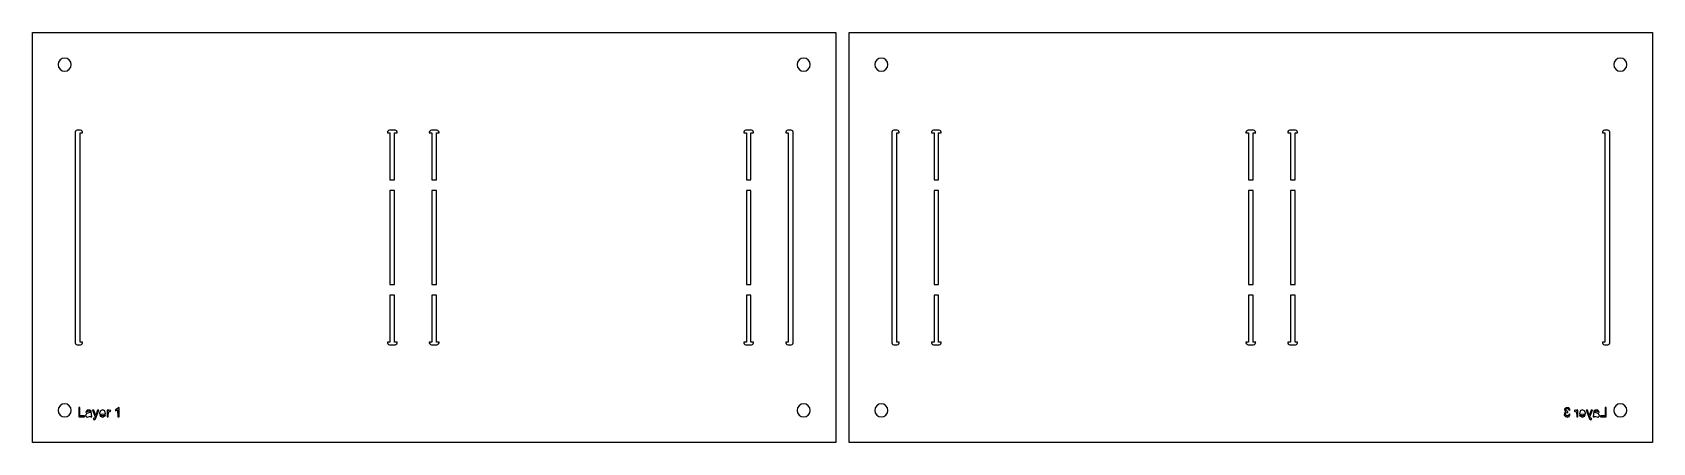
# Model space of a CAD drawing. Header units: metres. Extents: x -77 to 541, y -78 to 78.
import ezdxf

# ---------------------------------------------------------------- set-up
doc = ezdxf.new("R2010")
doc.units = ezdxf.units.M

msp = doc.modelspace()

# ---------------------------------------------------------------- linework, layer by layer
for points in [[(229.31, 78.31), (229.31, -78.31), (-77.31, -78.31), (-77.31, 78.31), (229.31, 78.31)], [(234.31, 78.31), (540.92, 78.31), (540.92, -78.31), (234.31, -78.31), (234.31, 78.31)], [(-66.77, 67.77), (-67.31, 66.96), (-67.5, 66), (-67.31, 65.04), (-66.77, 64.23), (-65.96, 63.69), (-65, 63.5), (-64.04, 63.69), (-63.23, 64.23), (-62.69, 65.04), (-62.5, 66), (-62.69, 66.96), (-63.23, 67.77), (-64.04, 68.31), (-65, 68.5), (-65.96, 68.31), (-66.77, 67.77)], [(215.23, 67.77), (214.69, 66.96), (214.5, 66), (214.69, 65.04), (215.23, 64.23), (216.04, 63.69), (217, 63.5), (217.96, 63.69), (218.77, 64.23), (219.31, 65.04), (219.5, 66), (219.31, 66.96), (218.77, 67.77), (217.96, 68.31), (217, 68.5), (216.04, 68.31), (215.23, 67.77)], [(244.85, 67.77), (244.31, 66.96), (244.12, 66), (244.31, 65.04), (244.85, 64.23), (245.66, 63.69), (246.62, 63.5), (247.57, 63.69), (248.38, 64.23), (248.93, 65.04), (249.12, 66), (248.93, 66.96), (248.38, 67.77), (247.57, 68.31), (246.62, 68.5), (245.66, 68.31), (244.85, 67.77)], [(526.85, 67.77), (526.31, 66.96), (526.12, 66), (526.31, 65.04), (526.85, 64.23), (527.66, 63.69), (528.62, 63.5), (529.57, 63.69), (530.38, 64.23), (530.93, 65.04), (531.12, 66), (530.93, 66.96), (530.38, 67.77), (529.57, 68.31), (528.62, 68.5), (527.66, 68.31), (526.85, 67.77)], [(-58.15, 40.19), (-58.15, 40.19), (-58.3, 40.55), (-58.3, 40.55), (-58.58, 40.83), (-58.58, 40.83), (-58.94, 40.98), (-58.94, 40.98), (-59.14, 41), (-60, 41), (-60.19, 40.98), (-60.19, 40.98), (-60.55, 40.83), (-60.55, 40.83), (-60.83, 40.55), (-60.83, 40.55), (-60.98, 40.19), (-60.98, 40.19), (-61, 40), (-61, -40), (-60.98, -40.19), (-60.98, -40.19), (-60.83, -40.55), (-60.83, -40.55), (-60.55, -40.83), (-60.55, -40.83), (-60.19, -40.98), (-60.19, -40.98), (-60, -41), (-59.14, -41), (-58.94, -40.98), (-58.94, -40.98), (-58.58, -40.83), (-58.58, -40.83), (-58.3, -40.55), (-58.3, -40.55), (-58.15, -40.19), (-58.15, -40.19), (-58.14, -40), (-59.13, -40), (-59.13, 40), (-58.14, 40), (-58.15, 40.19)], [(60.87, 40), (61.86, 40), (61.85, 40.19), (61.85, 40.19), (61.7, 40.55), (61.7, 40.55), (61.42, 40.83), (61.42, 40.83), (61.06, 40.98), (61.06, 40.98), (60.86, 41), (59.14, 41), (58.94, 40.98), (58.94, 40.98), (58.58, 40.83), (58.58, 40.83), (58.3, 40.55), (58.3, 40.55), (58.15, 40.19), (58.15, 40.19), (58.14, 40), (59.13, 40), (59.13, 22), (60.87, 22), (60.87, 40)], [(76.87, 40), (77.86, 40), (77.85, 40.19), (77.85, 40.19), (77.7, 40.55), (77.7, 40.55), (77.42, 40.83), (77.42, 40.83), (77.06, 40.98), (77.06, 40.98), (76.86, 41), (75.14, 41), (74.94, 40.98), (74.94, 40.98), (74.58, 40.83), (74.58, 40.83), (74.3, 40.55), (74.3, 40.55), (74.15, 40.19), (74.15, 40.19), (74.14, 40), (75.13, 40), (75.13, 22), (76.87, 22), (76.87, 40)], [(196.87, 40), (197.86, 40), (197.85, 40.19), (197.85, 40.19), (197.7, 40.55), (197.7, 40.55), (197.42, 40.83), (197.42, 40.83), (197.06, 40.98), (197.06, 40.98), (196.86, 41), (195.14, 41), (194.94, 40.98), (194.94, 40.98), (194.58, 40.83), (194.58, 40.83), (194.3, 40.55), (194.3, 40.55), (194.15, 40.19), (194.15, 40.19), (194.14, 40), (195.13, 40), (195.13, 22), (196.87, 22), (196.87, 40)], [(210.15, -40.19), (210.15, -40.19), (210.3, -40.55), (210.3, -40.55), (210.58, -40.83), (210.58, -40.83), (210.94, -40.98), (210.94, -40.98), (211.14, -41), (212, -41), (212.19, -40.98), (212.19, -40.98), (212.55, -40.83), (212.55, -40.83), (212.83, -40.55), (212.83, -40.55), (212.98, -40.19), (212.98, -40.19), (213, -40), (213, 40), (212.98, 40.19), (212.98, 40.19), (212.83, 40.55), (212.83, 40.55), (212.55, 40.83), (212.55, 40.83), (212.19, 40.98), (212.19, 40.98), (212, 41), (211.14, 41), (210.94, 40.98), (210.94, 40.98), (210.58, 40.83), (210.58, 40.83), (210.3, 40.55), (210.3, 40.55), (210.15, 40.19), (210.15, 40.19), (210.14, 40), (211.13, 40), (211.13, -40), (210.14, -40), (210.15, -40.19)], [(253.48, 40), (253.46, 40.19), (253.46, 40.19), (253.31, 40.55), (253.31, 40.55), (253.04, 40.83), (253.04, 40.83), (252.68, 40.98), (252.68, 40.98), (252.48, 41), (251.62, 41), (251.42, 40.98), (251.42, 40.98), (251.06, 40.83), (251.06, 40.83), (250.79, 40.55), (250.79, 40.55), (250.64, 40.19), (250.64, 40.19), (250.62, 40), (250.62, -40), (250.64, -40.19), (250.64, -40.19), (250.79, -40.55), (250.79, -40.55), (251.06, -40.83), (251.06, -40.83), (251.42, -40.98), (251.42, -40.98), (251.62, -41), (252.48, -41), (252.68, -40.98), (252.68, -40.98), (253.04, -40.83), (253.04, -40.83), (253.31, -40.55), (253.31, -40.55), (253.46, -40.19), (253.46, -40.19), (253.48, -40), (252.48, -40), (252.48, 40), (253.48, 40)], [(269.48, 40), (269.46, 40.19), (269.46, 40.19), (269.31, 40.55), (269.31, 40.55), (269.04, 40.83), (269.04, 40.83), (268.68, 40.98), (268.68, 40.98), (268.48, 41), (266.75, 41), (266.56, 40.98), (266.56, 40.98), (266.2, 40.83), (266.2, 40.83), (265.92, 40.55), (265.92, 40.55), (265.77, 40.19), (265.77, 40.19), (265.75, 40), (266.75, 40), (266.75, 22), (268.48, 22), (268.48, 40), (269.48, 40)], [(389.48, 40), (389.46, 40.19), (389.46, 40.19), (389.31, 40.55), (389.31, 40.55), (389.04, 40.83), (389.04, 40.83), (388.68, 40.98), (388.68, 40.98), (388.48, 41), (386.75, 41), (386.56, 40.98), (386.56, 40.98), (386.2, 40.83), (386.2, 40.83), (385.92, 40.55), (385.92, 40.55), (385.77, 40.19), (385.77, 40.19), (385.75, 40), (386.75, 40), (386.75, 22), (388.48, 22), (388.48, 40), (389.48, 40)], [(405.48, 40), (405.46, 40.19), (405.46, 40.19), (405.31, 40.55), (405.31, 40.55), (405.04, 40.83), (405.04, 40.83), (404.68, 40.98), (404.68, 40.98), (404.48, 41), (402.75, 41), (402.56, 40.98), (402.56, 40.98), (402.2, 40.83), (402.2, 40.83), (401.92, 40.55), (401.92, 40.55), (401.77, 40.19), (401.77, 40.19), (401.75, 40), (402.75, 40), (402.75, 22), (404.48, 22), (404.48, 40), (405.48, 40)], [(521.75, -40), (521.77, -40.19), (521.77, -40.19), (521.92, -40.55), (521.92, -40.55), (522.2, -40.83), (522.2, -40.83), (522.56, -40.98), (522.56, -40.98), (522.75, -41), (523.61, -41), (523.81, -40.98), (523.81, -40.98), (524.17, -40.83), (524.17, -40.83), (524.45, -40.55), (524.45, -40.55), (524.6, -40.19), (524.6, -40.19), (524.61, -40), (524.61, 40), (524.6, 40.19), (524.6, 40.19), (524.45, 40.55), (524.45, 40.55), (524.17, 40.83), (524.17, 40.83), (523.81, 40.98), (523.81, 40.98), (523.61, 41), (522.75, 41), (522.56, 40.98), (522.56, 40.98), (522.2, 40.83), (522.2, 40.83), (521.92, 40.55), (521.92, 40.55), (521.77, 40.19), (521.77, 40.19), (521.75, 40), (522.75, 40), (522.75, -40), (521.75, -40)], [(60.87, 18), (59.13, 18), (59.13, -18), (60.87, -18), (60.87, 18)], [(75.13, -18), (76.87, -18), (76.87, 18), (75.13, 18), (75.13, -18)], [(196.87, 18), (195.13, 18), (195.13, -18), (196.87, -18), (196.87, 18)], [(266.75, 18), (266.75, -18), (268.48, -18), (268.48, 18), (266.75, 18)], [(388.48, -18), (388.48, 18), (386.75, 18), (386.75, -18), (388.48, -18)], [(402.75, 18), (402.75, -18), (404.48, -18), (404.48, 18), (402.75, 18)], [(58.15, -40.19), (58.15, -40.19), (58.3, -40.55), (58.3, -40.55), (58.58, -40.83), (58.58, -40.83), (58.94, -40.98), (58.94, -40.98), (59.14, -41), (60.86, -41), (61.06, -40.98), (61.06, -40.98), (61.42, -40.83), (61.42, -40.83), (61.7, -40.55), (61.7, -40.55), (61.85, -40.19), (61.85, -40.19), (61.86, -40), (60.87, -40), (60.87, -22), (59.13, -22), (59.13, -40), (58.14, -40), (58.15, -40.19)], [(74.15, -40.19), (74.3, -40.55), (74.3, -40.55), (74.58, -40.83), (74.58, -40.83), (74.94, -40.98), (74.94, -40.98), (75.14, -41), (76.86, -41), (77.06, -40.98), (77.06, -40.98), (77.42, -40.83), (77.42, -40.83), (77.7, -40.55), (77.7, -40.55), (77.85, -40.19), (77.85, -40.19), (77.86, -40), (76.87, -40), (76.87, -22), (75.13, -22), (75.13, -40), (74.14, -40), (74.15, -40.19), (74.15, -40.19)], [(194.15, -40.19), (194.15, -40.19), (194.3, -40.55), (194.3, -40.55), (194.58, -40.83), (194.58, -40.83), (194.94, -40.98), (194.94, -40.98), (195.14, -41), (196.86, -41), (197.06, -40.98), (197.06, -40.98), (197.42, -40.83), (197.42, -40.83), (197.7, -40.55), (197.7, -40.55), (197.85, -40.19), (197.85, -40.19), (197.86, -40), (196.87, -40), (196.87, -22), (195.13, -22), (195.13, -40), (194.14, -40), (194.15, -40.19)], [(266.75, -22), (266.75, -40), (265.75, -40), (265.77, -40.19), (265.77, -40.19), (265.92, -40.55), (265.92, -40.55), (266.2, -40.83), (266.2, -40.83), (266.56, -40.98), (266.56, -40.98), (266.75, -41), (268.48, -41), (268.68, -40.98), (268.68, -40.98), (269.04, -40.83), (269.04, -40.83), (269.31, -40.55), (269.31, -40.55), (269.46, -40.19), (269.46, -40.19), (269.48, -40), (268.48, -40), (268.48, -22), (266.75, -22)], [(388.48, -22), (386.75, -22), (386.75, -40), (385.75, -40), (385.77, -40.19), (385.77, -40.19), (385.92, -40.55), (385.92, -40.55), (386.2, -40.83), (386.2, -40.83), (386.56, -40.98), (386.56, -40.98), (386.75, -41), (388.48, -41), (388.68, -40.98), (388.68, -40.98), (389.04, -40.83), (389.04, -40.83), (389.31, -40.55), (389.31, -40.55), (389.46, -40.19), (389.46, -40.19), (389.48, -40), (388.48, -40), (388.48, -22)], [(402.75, -22), (402.75, -40), (401.75, -40), (401.77, -40.19), (401.77, -40.19), (401.92, -40.55), (401.92, -40.55), (402.2, -40.83), (402.2, -40.83), (402.56, -40.98), (402.56, -40.98), (402.75, -41), (404.48, -41), (404.68, -40.98), (404.68, -40.98), (405.04, -40.83), (405.04, -40.83), (405.31, -40.55), (405.31, -40.55), (405.46, -40.19), (405.46, -40.19), (405.48, -40), (404.48, -40), (404.48, -22), (402.75, -22)], [(-66.77, -64.23), (-67.31, -65.04), (-67.5, -66), (-67.31, -66.96), (-66.77, -67.77), (-65.96, -68.31), (-65, -68.5), (-64.04, -68.31), (-63.23, -67.77), (-62.69, -66.96), (-62.5, -66), (-62.69, -65.04), (-63.23, -64.23), (-64.04, -63.69), (-65, -63.5), (-65.96, -63.69), (-66.77, -64.23)], [(-59.16, -68.08), (-59.16, -64.92), (-59.63, -64.92), (-59.63, -68.5), (-57.4, -68.5), (-57.4, -68.08), (-59.16, -68.08)], [(-54.65, -68.5), (-54.84, -66.32), (-55.34, -65.9), (-56.38, -65.94), (-56.96, -66.65), (-55.73, -66.22), (-55.31, -66.41), (-55.23, -66.85), (-56.72, -67.22), (-57, -68.06), (-56.46, -68.53), (-55.48, -68.39), (-55.2, -68.18), (-55.11, -68.5), (-54.65, -68.5)], [(-53.63, -69.03), (-54.07, -69.11), (-53.92, -69.55), (-53.26, -69.21), (-51.98, -65.91), (-52.42, -65.91), (-53.16, -68.01), (-53.88, -65.91), (-54.36, -65.91), (-53.37, -68.5), (-53.63, -69.03)], [(-50.21, -68.13), (-50.82, -68.14), (-51.29, -67.4), (-49.37, -67.32), (-49.69, -66.2), (-50.44, -65.85), (-51.35, -66.14), (-51.75, -67.1), (-51.42, -68.21), (-50.43, -68.56), (-49.53, -68.07), (-49.38, -67.72), (-49.83, -67.66), (-50.21, -68.13)], [(-48.38, -66.2), (-48.44, -65.91), (-48.83, -65.91), (-48.83, -68.5), (-48.39, -68.5), (-48.27, -66.52), (-47.58, -66.4), (-47.42, -65.99), (-47.99, -65.86), (-48.38, -66.2)], [(-44.24, -64.91), (-45.56, -65.8), (-45.56, -66.23), (-44.82, -65.82), (-44.68, -68.5), (-44.24, -68.5), (-44.24, -64.91)], [(215.23, -64.23), (214.69, -65.04), (214.5, -66), (214.69, -66.96), (215.23, -67.77), (216.04, -68.31), (217, -68.5), (217.96, -68.31), (218.77, -67.77), (219.31, -66.96), (219.5, -66), (219.31, -65.04), (218.77, -64.23), (217.96, -63.69), (217, -63.5), (216.04, -63.69), (215.23, -64.23)], [(244.85, -64.23), (244.31, -65.04), (244.12, -66), (244.31, -66.96), (244.85, -67.77), (245.66, -68.31), (246.62, -68.5), (247.57, -68.31), (248.38, -67.77), (248.93, -66.96), (249.12, -66), (248.93, -65.04), (248.38, -64.23), (247.57, -63.69), (246.62, -63.5), (245.66, -63.69), (244.85, -64.23)], [(508.31, -68.2), (507.67, -67.69), (507.87, -66.92), (508.64, -66.81), (508.59, -66.42), (507.85, -66.09), (507.96, -65.43), (508.57, -65.29), (509.03, -65.91), (509.47, -65.83), (508.98, -65.06), (508, -64.97), (507.37, -65.6), (507.42, -66.18), (507.83, -66.56), (507.25, -67.01), (507.22, -67.8), (507.65, -68.35), (508.37, -68.56), (509.15, -68.28), (509.51, -67.56), (509.07, -67.5), (508.97, -67.82), (508.31, -68.2)], [(511.89, -66.52), (512.01, -68.5), (512.45, -68.5), (512.45, -65.91), (512.05, -65.91), (511.99, -66.2), (511.61, -65.86), (511.04, -65.99), (511.19, -66.4), (511.89, -66.52)], [(514.05, -68.56), (515.04, -68.21), (515.37, -67.1), (514.97, -66.14), (514.06, -65.85), (513.31, -66.2), (512.98, -67.32), (514.91, -67.4), (514.43, -68.14), (513.83, -68.13), (513.45, -67.66), (513, -67.72), (513.15, -68.07), (514.05, -68.56)], [(516.77, -68.01), (516.04, -65.91), (515.6, -65.91), (516.88, -69.21), (517.54, -69.55), (517.68, -69.11), (517.24, -69.03), (516.99, -68.5), (517.97, -65.91), (517.5, -65.91), (516.77, -68.01)], [(520.08, -68.53), (520.62, -68.06), (520.34, -67.22), (518.85, -66.85), (518.93, -66.41), (519.35, -66.22), (520.58, -66.65), (520, -65.94), (518.96, -65.9), (518.46, -66.32), (518.27, -68.5), (518.73, -68.5), (518.81, -68.18), (519.1, -68.39), (520.08, -68.53)], [(523.25, -64.92), (522.78, -64.92), (522.78, -68.08), (521.01, -68.08), (521.01, -68.5), (523.25, -68.5), (523.25, -64.92)], [(526.85, -64.23), (526.31, -65.04), (526.12, -66), (526.31, -66.96), (526.85, -67.77), (527.66, -68.31), (528.62, -68.5), (529.57, -68.31), (530.38, -67.77), (530.93, -66.96), (531.12, -66), (530.93, -65.04), (530.38, -64.23), (529.57, -63.69), (528.62, -63.5), (527.66, -63.69), (526.85, -64.23)]]:
    msp.add_lwpolyline(points)

doc.saveas('drawing.dxf')
